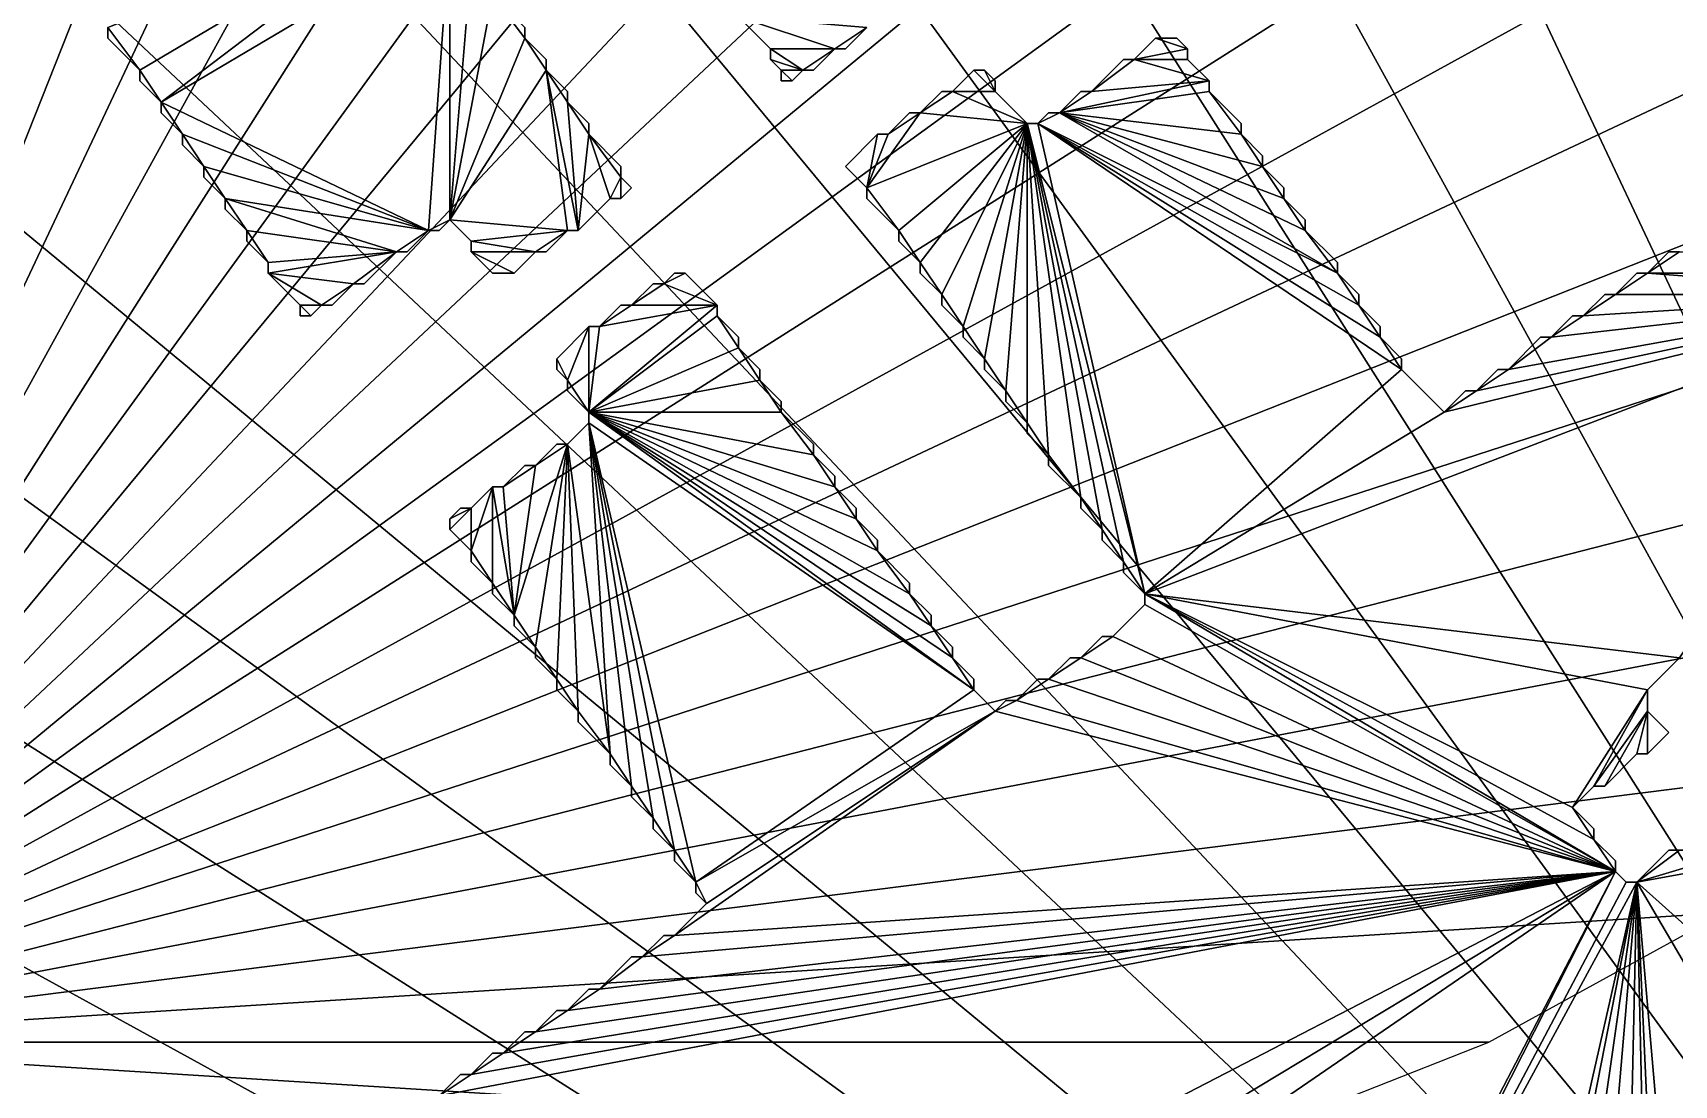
# Model space of a CAD drawing. Header units: metres. Extents: x 83 to 1014, y -33 to 839.
# Drawn here: x 232 to 385.5, y 371 to 469.5 of the extents above; entities that cross this region are included whole.
import ezdxf

# ---------------------------------------------------------------- set-up
doc = ezdxf.new("R2010")
doc.units = ezdxf.units.M

msp = doc.modelspace()

# ---------------------------------------------------------------- linework, layer by layer
for points in [[(245.52, 752.46, 250), (197.84, 375.03, 250), (270.44, 755.61, 250)], [(270.44, 755.61, 250), (197.84, 375.03, 250), (295.56, 755.61, 250)], [(295.56, 755.61, 250), (197.84, 375.03, 250), (320.48, 752.46, 250)], [(221.2, 746.21, 250), (197.84, 375.03, 250), (245.52, 752.46, 250)], [(320.48, 752.46, 250), (197.84, 375.03, 250), (344.8, 746.21, 250)], [(344.8, 746.21, 250), (197.84, 375.03, 250), (368.16, 736.97, 250)], [(368.16, 736.97, 250), (197.84, 375.03, 250), (390.17, 724.87, 250)], [(390.17, 724.87, 250), (197.84, 375.03, 250), (410.48, 710.1, 250)], [(410.48, 710.1, 250), (197.84, 375.03, 250), (428.79, 692.91, 250)], [(428.79, 692.91, 250), (197.84, 375.03, 250), (444.8, 673.56, 250)], [(444.8, 673.56, 250), (197.84, 375.03, 250), (458.26, 652.35, 250)], [(458.26, 652.35, 250), (197.84, 375.03, 250), (468.96, 629.62, 250)], [(468.96, 629.62, 250), (197.84, 375.03, 250), (476.72, 605.74, 250)], [(476.72, 605.74, 250), (197.84, 375.03, 250), (481.42, 581.07, 250)], [(481.42, 581.07, 250), (197.84, 375.03, 250), (483, 556, 250)], [(483, 556, 250), (197.84, 375.03, 250), (481.42, 530.93, 250)], [(291.44, 541.61, 250), (266.52, 538.46, 250), (479.26, 245.65, 250)], [(316.56, 541.61, 250), (291.44, 541.61, 250), (479.26, 245.65, 250)], [(341.48, 538.46, 250), (316.56, 541.61, 250), (479.26, 245.65, 250)], [(266.52, 538.46, 250), (242.2, 532.21, 250), (479.26, 245.65, 250)], [(365.8, 532.21, 250), (341.48, 538.46, 250), (479.26, 245.65, 250)], [(242.2, 532.21, 250), (218.84, 522.97, 250), (479.26, 245.65, 250)], [(389.16, 522.97, 250), (365.8, 532.21, 250), (479.26, 245.65, 250)], [(481.42, 530.93, 250), (197.84, 375.03, 250), (476.72, 506.26, 250)], [(218.84, 522.97, 250), (196.83, 510.87, 250), (479.26, 245.65, 250)], [(196.83, 510.87, 250), (176.52, 496.1, 250), (479.26, 245.65, 250)], [(258, 507), (187, 466), (233, 478)], [(258, 507), (212, 502), (187, 466)], [(233, 478, 200), (187, 466, 200), (258, 507, 200)], [(187, 466, 200), (212, 502, 200), (258, 507, 200)], [(476.72, 506.26, 250), (197.84, 375.03, 250), (468.96, 482.38, 250)], [(176.52, 496.1, 250), (158.21, 478.91, 250), (479.26, 245.65, 250)], [(468.96, 482.38, 250), (197.84, 375.03, 250), (458.26, 459.65, 250)], [(269, 482), (239, 470), (242, 466)], [(242, 466, 200), (239, 470, 200), (269, 482, 200)], [(269, 482), (242, 466), (244, 463)], [(244, 463, 200), (242, 466, 200), (269, 482, 200)], [(269, 482), (244, 463), (271, 479)], [(271, 479, 200), (244, 463, 200), (269, 482, 200)], [(271, 479), (244, 463), (269, 451)], [(269, 451, 200), (244, 463, 200), (271, 479, 200)], [(271, 479), (269, 451), (271, 452)], [(271, 452, 200), (269, 451, 200), (271, 479, 200)], [(271, 479), (271, 452), (273, 476)], [(273, 476, 200), (271, 452, 200), (271, 479, 200)], [(158.21, 478.91, 250), (142.2, 459.56, 250), (479.26, 245.65, 250)], [(233, 478), (187, 466), (230, 476)], [(230, 476, 200), (187, 466, 200), (233, 478, 200)], [(273, 476), (271, 452), (275, 473)], [(275, 473, 200), (271, 452, 200), (273, 476, 200)], [(275, 473), (271, 452), (278, 469)], [(278, 469, 200), (271, 452, 200), (275, 473, 200)], [(275, 473), (278, 469), (278, 470)], [(278, 470, 200), (278, 469, 200), (275, 473, 200)], [(239, 469), (239, 470), (239, 469, 200)], [(239, 470, 200), (239, 469, 200), (239, 470)], [(242, 466), (239, 470), (239, 469)], [(239, 469, 200), (239, 470, 200), (242, 466, 200)], [(278, 470), (278, 469), (278, 470, 200)], [(278, 469, 200), (278, 470, 200), (278, 469)], [(301, 468), (298, 471), (301, 468, 200)], [(298, 471), (298, 471, 200), (301, 468, 200)], [(307, 468), (298, 471), (301, 468)], [(310, 470), (298, 471), (307, 468)], [(301, 468, 200), (298, 471, 200), (307, 468, 200)], [(307, 468, 200), (298, 471, 200), (310, 470, 200)], [(310, 470), (307, 468), (308, 468)], [(308, 468, 200), (307, 468, 200), (310, 470, 200)], [(310, 470), (308, 468), (310, 470, 200)], [(308, 468, 200), (310, 470, 200), (308, 468)], [(242, 466), (239, 469), (242, 466, 200)], [(239, 469), (239, 469, 200), (242, 466, 200)], [(278, 469), (271, 452), (280, 466)], [(280, 466, 200), (271, 452, 200), (278, 469, 200)], [(278, 469), (280, 467), (278, 469, 200)], [(280, 467, 200), (278, 469, 200), (280, 467)], [(278, 469), (280, 466), (280, 467)], [(280, 467, 200), (280, 466, 200), (278, 469, 200)], [(335, 467), (337, 469), (335, 467, 200)], [(337, 469, 200), (335, 467, 200), (337, 469)], [(335, 467), (340, 468), (337, 469)], [(337, 469, 200), (340, 468, 200), (335, 467, 200)], [(337, 469), (339, 469), (337, 469, 200)], [(339, 469, 200), (337, 469, 200), (339, 469)], [(337, 469), (340, 468), (339, 469)], [(339, 469, 200), (340, 468, 200), (337, 469, 200)], [(339, 469), (340, 468), (339, 469, 200)], [(340, 468, 200), (339, 469, 200), (340, 468)], [(280, 467), (280, 466), (280, 467, 200)], [(280, 466, 200), (280, 467, 200), (280, 466)], [(301, 467), (301, 468), (301, 467, 200)], [(301, 468, 200), (301, 467, 200), (301, 468)], [(304, 466), (301, 468), (301, 467)], [(307, 468), (301, 468), (304, 466)], [(301, 467, 200), (301, 468, 200), (304, 466, 200)], [(304, 466, 200), (301, 468, 200), (307, 468, 200)], [(302, 466), (301, 467), (302, 466, 200)], [(301, 467, 200), (302, 466, 200), (301, 467)], [(304, 466), (301, 467), (302, 466)], [(302, 466, 200), (301, 467, 200), (304, 466, 200)], [(307, 468), (304, 466), (305, 466)], [(305, 466, 200), (304, 466, 200), (307, 468, 200)], [(307, 468), (305, 466), (307, 468, 200)], [(305, 466, 200), (307, 468, 200), (305, 466)], [(308, 468), (307, 468), (308, 468, 200)], [(307, 468, 200), (308, 468, 200), (307, 468)], [(331, 464), (334, 467), (331, 464, 200)], [(334, 467), (334, 467, 200), (331, 464, 200)], [(331, 464), (335, 467), (334, 467)], [(331, 464), (342, 465), (335, 467)], [(334, 467, 200), (335, 467, 200), (331, 464, 200)], [(335, 467, 200), (342, 465, 200), (331, 464, 200)], [(334, 467), (335, 467), (334, 467, 200)], [(335, 467, 200), (334, 467, 200), (335, 467)], [(335, 467), (340, 467), (340, 468)], [(340, 468, 200), (340, 467, 200), (335, 467, 200)], [(335, 467), (342, 465), (340, 467)], [(340, 467, 200), (342, 465, 200), (335, 467, 200)], [(340, 468), (340, 467), (340, 468, 200)], [(340, 467, 200), (340, 468, 200), (340, 467)], [(340, 467), (342, 465), (340, 467, 200)], [(342, 465, 200), (340, 467, 200), (342, 465)], [(242, 465), (242, 466), (242, 465, 200)], [(242, 466, 200), (242, 465, 200), (242, 466)], [(244, 463), (242, 466), (242, 465)], [(242, 465, 200), (242, 466, 200), (244, 463, 200)], [(280, 466), (271, 452), (282, 451)], [(282, 451, 200), (271, 452, 200), (280, 466, 200)], [(280, 466), (282, 464), (280, 466, 200)], [(282, 464, 200), (280, 466, 200), (282, 464)], [(280, 466), (282, 463), (282, 464)], [(280, 466), (283, 451), (282, 463)], [(280, 466), (282, 451), (283, 451)], [(282, 464, 200), (282, 463, 200), (280, 466, 200)], [(282, 463, 200), (283, 451, 200), (280, 466, 200)], [(283, 451, 200), (282, 451, 200), (280, 466, 200)], [(302, 465), (302, 466), (302, 465, 200)], [(302, 466, 200), (302, 465, 200), (302, 466)], [(303, 465), (302, 466), (302, 465)], [(304, 466), (302, 466), (303, 465)], [(302, 465, 200), (302, 466, 200), (303, 465, 200)], [(303, 465, 200), (302, 466, 200), (304, 466, 200)], [(304, 466), (303, 465), (304, 466, 200)], [(303, 465, 200), (304, 466, 200), (303, 465)], [(305, 466), (304, 466), (305, 466, 200)], [(304, 466, 200), (305, 466, 200), (304, 466)], [(318, 464), (320, 466), (318, 464, 200)], [(320, 466, 200), (318, 464, 200), (320, 466)], [(318, 464), (322, 464), (320, 466)], [(320, 466, 200), (322, 464, 200), (318, 464, 200)], [(320, 466), (321, 466), (320, 466, 200)], [(321, 466, 200), (320, 466, 200), (321, 466)], [(320, 466), (322, 464), (321, 466)], [(321, 466, 200), (322, 464, 200), (320, 466, 200)], [(321, 466), (322, 465), (321, 466, 200)], [(322, 465, 200), (321, 466, 200), (322, 465)], [(321, 466), (322, 464), (322, 465)], [(322, 465, 200), (322, 464, 200), (321, 466, 200)], [(244, 463), (242, 465), (244, 463, 200)], [(242, 465, 200), (244, 463, 200), (242, 465)], [(282, 464), (282, 463), (282, 464, 200)], [(282, 463, 200), (282, 464, 200), (282, 463)], [(303, 465), (302, 465), (303, 465, 200)], [(302, 465, 200), (303, 465, 200), (302, 465)], [(315, 462), (317, 464), (315, 462, 200)], [(317, 464, 200), (315, 462, 200), (317, 464)], [(315, 462), (318, 464), (317, 464)], [(315, 462), (325, 461), (318, 464)], [(317, 464, 200), (318, 464, 200), (315, 462, 200)], [(318, 464, 200), (325, 461, 200), (315, 462, 200)], [(317, 464), (318, 464), (317, 464, 200)], [(318, 464, 200), (317, 464, 200), (318, 464)], [(318, 464), (325, 461), (322, 464)], [(322, 464, 200), (325, 461, 200), (318, 464, 200)], [(322, 465), (322, 464), (322, 465, 200)], [(322, 464, 200), (322, 465, 200), (322, 464)], [(322, 464), (325, 461), (322, 464, 200)], [(325, 461), (325, 461, 200), (322, 464, 200)], [(328, 462), (342, 465), (331, 464)], [(328, 462), (342, 464), (342, 465)], [(331, 464, 200), (342, 465, 200), (328, 462, 200)], [(342, 465, 200), (342, 464, 200), (328, 462, 200)], [(328, 462), (330, 464), (328, 462, 200)], [(330, 464, 200), (328, 462, 200), (330, 464)], [(328, 462), (331, 464), (330, 464)], [(328, 462), (345, 460), (342, 464)], [(330, 464, 200), (331, 464, 200), (328, 462, 200)], [(342, 464, 200), (345, 460, 200), (328, 462, 200)], [(330, 464), (331, 464), (330, 464, 200)], [(331, 464, 200), (330, 464, 200), (331, 464)], [(342, 465), (342, 464), (342, 465, 200)], [(342, 464, 200), (342, 465, 200), (342, 464)], [(342, 464), (345, 461), (342, 464, 200)], [(345, 461), (345, 461, 200), (342, 464, 200)], [(342, 464), (345, 460), (345, 461)], [(345, 461, 200), (345, 460, 200), (342, 464, 200)], [(244, 462), (244, 463), (244, 462, 200)], [(244, 463, 200), (244, 462, 200), (244, 463)], [(246, 460), (244, 463), (244, 462)], [(269, 451), (244, 463), (246, 460)], [(244, 462, 200), (244, 463, 200), (246, 460, 200)], [(246, 460, 200), (244, 463, 200), (269, 451, 200)], [(282, 463), (284, 461), (282, 463, 200)], [(284, 461, 200), (282, 463, 200), (284, 461)], [(282, 463), (284, 460), (284, 461)], [(282, 463), (283, 451), (284, 460)], [(284, 461, 200), (284, 460, 200), (282, 463, 200)], [(284, 460, 200), (283, 451, 200), (282, 463, 200)], [(246, 460), (244, 462), (246, 460, 200)], [(244, 462, 200), (246, 460, 200), (244, 462)], [(284, 461), (284, 460), (284, 461, 200)], [(284, 460, 200), (284, 461, 200), (284, 460)], [(310, 455), (315, 462), (312, 460)], [(310, 455), (325, 461), (315, 462)], [(312, 460, 200), (315, 462, 200), (310, 455, 200)], [(315, 462, 200), (325, 461, 200), (310, 455, 200)], [(313, 451), (325, 461), (310, 455)], [(310, 455, 200), (325, 461, 200), (313, 451, 200)], [(312, 460), (314, 462), (312, 460, 200)], [(314, 462, 200), (312, 460, 200), (314, 462)], [(312, 460), (315, 462), (314, 462)], [(314, 462, 200), (315, 462, 200), (312, 460, 200)], [(315, 448), (325, 461), (313, 451)], [(313, 451, 200), (325, 461, 200), (315, 448, 200)], [(314, 462), (315, 462), (314, 462, 200)], [(315, 462, 200), (314, 462, 200), (315, 462)], [(317, 445), (325, 461), (315, 448)], [(315, 448, 200), (325, 461, 200), (317, 445, 200)], [(319, 442), (325, 461), (317, 445)], [(317, 445, 200), (325, 461, 200), (319, 442, 200)], [(321, 439), (325, 461), (319, 442)], [(319, 442, 200), (325, 461, 200), (321, 439, 200)], [(323, 436), (325, 461), (321, 439)], [(321, 439, 200), (325, 461, 200), (323, 436, 200)], [(325, 433), (325, 461), (323, 436)], [(323, 436, 200), (325, 461, 200), (325, 433, 200)], [(325, 461), (326, 461), (325, 461, 200)], [(326, 461, 200), (325, 461, 200), (326, 461)], [(327, 430), (325, 461), (325, 433)], [(330, 426), (325, 461), (327, 430)], [(332, 423), (325, 461), (330, 426)], [(334, 420), (325, 461), (332, 423)], [(336, 417), (325, 461), (334, 420)], [(336, 417), (326, 461), (325, 461)], [(325, 433, 200), (325, 461, 200), (327, 430, 200)], [(327, 430, 200), (325, 461, 200), (330, 426, 200)], [(330, 426, 200), (325, 461, 200), (332, 423, 200)], [(332, 423, 200), (325, 461, 200), (334, 420, 200)], [(334, 420, 200), (325, 461, 200), (336, 417, 200)], [(325, 461, 200), (326, 461, 200), (336, 417, 200)], [(326, 461), (327, 462), (326, 461, 200)], [(327, 462, 200), (326, 461, 200), (327, 462)], [(326, 461), (328, 462), (327, 462)], [(326, 461), (354, 447), (328, 462)], [(327, 462, 200), (328, 462, 200), (326, 461, 200)], [(328, 462, 200), (354, 447, 200), (326, 461, 200)], [(326, 461), (356, 444), (354, 447)], [(326, 461), (358, 441), (356, 444)], [(326, 461), (360, 438), (358, 441)], [(336, 417), (360, 438), (326, 461)], [(354, 447, 200), (356, 444, 200), (326, 461, 200)], [(356, 444, 200), (358, 441, 200), (326, 461, 200)], [(358, 441, 200), (360, 438, 200), (326, 461, 200)], [(326, 461, 200), (360, 438, 200), (336, 417, 200)], [(327, 462), (328, 462), (327, 462, 200)], [(328, 462, 200), (327, 462, 200), (328, 462)], [(328, 462), (347, 457), (345, 460)], [(328, 462), (349, 454), (347, 457)], [(328, 462), (351, 451), (349, 454)], [(328, 462), (354, 447), (351, 451)], [(345, 460, 200), (347, 457, 200), (328, 462, 200)], [(347, 457, 200), (349, 454, 200), (328, 462, 200)], [(349, 454, 200), (351, 451, 200), (328, 462, 200)], [(351, 451, 200), (354, 447, 200), (328, 462, 200)], [(345, 461), (345, 460), (345, 461, 200)], [(345, 460, 200), (345, 461, 200), (345, 460)], [(142.2, 459.56, 250), (128.74, 438.35, 250), (479.26, 245.65, 250)], [(458.26, 459.65, 250), (197.84, 375.03, 250), (444.8, 438.44, 250)], [(246, 459), (246, 460), (246, 459, 200)], [(246, 460, 200), (246, 459, 200), (246, 460)], [(248, 457), (246, 460), (246, 459)], [(269, 451), (246, 460), (248, 457)], [(246, 459, 200), (246, 460, 200), (248, 457, 200)], [(248, 457, 200), (246, 460, 200), (269, 451, 200)], [(248, 457), (246, 459), (248, 457, 200)], [(246, 459, 200), (248, 457, 200), (246, 459)], [(284, 460), (283, 451), (286, 454)], [(286, 454, 200), (283, 451, 200), (284, 460, 200)], [(284, 460), (287, 457), (284, 460, 200)], [(287, 457), (287, 457, 200), (284, 460, 200)], [(284, 460), (287, 456), (287, 457)], [(284, 460), (286, 454), (287, 456)], [(287, 457, 200), (287, 456, 200), (284, 460, 200)], [(287, 456, 200), (286, 454, 200), (284, 460, 200)], [(308, 457), (311, 460), (308, 457, 200)], [(311, 460), (311, 460, 200), (308, 457, 200)], [(310, 455), (311, 460), (308, 457)], [(308, 457, 200), (311, 460, 200), (310, 455, 200)], [(310, 455), (312, 460), (311, 460)], [(311, 460, 200), (312, 460, 200), (310, 455, 200)], [(311, 460), (312, 460), (311, 460, 200)], [(312, 460, 200), (311, 460, 200), (312, 460)], [(345, 460), (347, 458), (345, 460, 200)], [(347, 458, 200), (345, 460, 200), (347, 458)], [(345, 460), (347, 457), (347, 458)], [(347, 458, 200), (347, 457, 200), (345, 460, 200)], [(347, 458), (347, 457), (347, 458, 200)], [(347, 457, 200), (347, 458, 200), (347, 457)], [(248, 456), (248, 457), (248, 456, 200)], [(248, 457, 200), (248, 456, 200), (248, 457)], [(250, 454), (248, 457), (248, 456)], [(269, 451), (248, 457), (250, 454)], [(248, 456, 200), (248, 457, 200), (250, 454, 200)], [(250, 454, 200), (248, 457, 200), (269, 451, 200)], [(250, 454), (248, 456), (250, 454, 200)], [(248, 456, 200), (250, 454, 200), (248, 456)], [(287, 456), (286, 454), (287, 454)], [(287, 454, 200), (286, 454, 200), (287, 456, 200)], [(287, 457), (287, 456), (287, 457, 200)], [(287, 456, 200), (287, 457, 200), (287, 456)], [(287, 456), (288, 455), (287, 456, 200)], [(288, 455, 200), (287, 456, 200), (288, 455)], [(287, 456), (287, 454), (288, 455)], [(288, 455, 200), (287, 454, 200), (287, 456, 200)], [(310, 455), (308, 457), (310, 455, 200)], [(308, 457, 200), (310, 455, 200), (308, 457)], [(347, 457), (349, 455), (347, 457, 200)], [(349, 455, 200), (347, 457, 200), (349, 455)], [(347, 457), (349, 454), (349, 455)], [(349, 455, 200), (349, 454, 200), (347, 457, 200)], [(288, 455), (287, 454), (288, 455, 200)], [(287, 454, 200), (288, 455, 200), (287, 454)], [(310, 454), (310, 455), (310, 454, 200)], [(310, 455, 200), (310, 454, 200), (310, 455)], [(313, 451), (310, 455), (310, 454)], [(310, 454, 200), (310, 455, 200), (313, 451, 200)], [(349, 455), (349, 454), (349, 455, 200)], [(349, 454, 200), (349, 455, 200), (349, 454)], [(250, 453), (250, 454), (250, 453, 200)], [(250, 454, 200), (250, 453, 200), (250, 454)], [(252, 451), (250, 454), (250, 453)], [(266, 449), (250, 454), (252, 451)], [(269, 451), (250, 454), (266, 449)], [(250, 453, 200), (250, 454, 200), (252, 451, 200)], [(252, 451, 200), (250, 454, 200), (266, 449, 200)], [(266, 449, 200), (250, 454, 200), (269, 451, 200)], [(252, 451), (250, 453), (252, 451, 200)], [(250, 453, 200), (252, 451, 200), (250, 453)], [(286, 454), (283, 451), (286, 454, 200)], [(283, 451), (283, 451, 200), (286, 454, 200)], [(287, 454), (286, 454), (287, 454, 200)], [(286, 454, 200), (287, 454, 200), (286, 454)], [(313, 451), (310, 454), (313, 451, 200)], [(310, 454), (310, 454, 200), (313, 451, 200)], [(349, 454), (351, 452), (349, 454, 200)], [(351, 452, 200), (349, 454, 200), (351, 452)], [(349, 454), (351, 451), (351, 452)], [(351, 452, 200), (351, 451, 200), (349, 454, 200)], [(271, 452), (269, 451), (270, 451)], [(270, 451, 200), (269, 451, 200), (271, 452, 200)], [(271, 452), (270, 451), (271, 452, 200)], [(270, 451, 200), (271, 452, 200), (270, 451)], [(273, 450), (271, 452), (273, 450, 200)], [(271, 452, 200), (273, 450, 200), (271, 452)], [(282, 451), (271, 452), (273, 450)], [(273, 450, 200), (271, 452, 200), (282, 451, 200)], [(351, 452), (351, 451), (351, 452, 200)], [(351, 451, 200), (351, 452, 200), (351, 451)], [(252, 450), (252, 451), (252, 450, 200)], [(252, 451, 200), (252, 450, 200), (252, 451)], [(254, 448), (252, 451), (252, 450)], [(266, 449), (252, 451), (254, 448)], [(252, 450, 200), (252, 451, 200), (254, 448, 200)], [(254, 448, 200), (252, 451, 200), (266, 449, 200)], [(254, 448), (252, 450), (254, 448, 200)], [(252, 450, 200), (254, 448, 200), (252, 450)], [(269, 451), (266, 449), (267, 449)], [(267, 449, 200), (266, 449, 200), (269, 451, 200)], [(269, 451), (267, 449), (269, 451, 200)], [(267, 449, 200), (269, 451, 200), (267, 449)], [(270, 451), (269, 451), (270, 451, 200)], [(269, 451, 200), (270, 451, 200), (269, 451)], [(282, 451), (273, 450), (279, 449)], [(279, 449, 200), (273, 450, 200), (282, 451, 200)], [(273, 449), (273, 450), (273, 449, 200)], [(273, 450, 200), (273, 449, 200), (273, 450)], [(279, 449), (273, 450), (273, 449)], [(273, 449, 200), (273, 450, 200), (279, 449, 200)], [(282, 451), (279, 449), (280, 449)], [(280, 449, 200), (279, 449, 200), (282, 451, 200)], [(282, 451), (280, 449), (282, 451, 200)], [(280, 449, 200), (282, 451, 200), (280, 449)], [(283, 451), (282, 451), (283, 451, 200)], [(282, 451, 200), (283, 451, 200), (282, 451)], [(313, 450), (313, 451), (313, 450, 200)], [(313, 451, 200), (313, 450, 200), (313, 451)], [(315, 448), (313, 451), (313, 450)], [(313, 450, 200), (313, 451, 200), (315, 448, 200)], [(315, 448), (313, 450), (315, 448, 200)], [(313, 450, 200), (315, 448, 200), (313, 450)], [(351, 451), (354, 448), (351, 451, 200)], [(354, 448), (354, 448, 200), (351, 451, 200)], [(351, 451), (354, 447), (354, 448)], [(354, 448, 200), (354, 447, 200), (351, 451, 200)], [(266, 449), (254, 447), (262, 446)], [(266, 449), (254, 448), (254, 447)], [(262, 446, 200), (254, 447, 200), (266, 449, 200)], [(254, 447, 200), (254, 448, 200), (266, 449, 200)], [(266, 449), (262, 446), (263, 446)], [(263, 446, 200), (262, 446, 200), (266, 449, 200)], [(266, 449), (263, 446), (266, 449, 200)], [(263, 446), (263, 446, 200), (266, 449, 200)], [(267, 449), (266, 449), (267, 449, 200)], [(266, 449, 200), (267, 449, 200), (266, 449)], [(275, 447), (273, 449), (275, 447, 200)], [(273, 449, 200), (275, 447, 200), (273, 449)], [(277, 447), (273, 449), (275, 447)], [(279, 449), (273, 449), (277, 447)], [(275, 447, 200), (273, 449, 200), (277, 447, 200)], [(277, 447, 200), (273, 449, 200), (279, 449, 200)], [(279, 449), (277, 447), (279, 449, 200)], [(277, 447, 200), (279, 449, 200), (277, 447)], [(280, 449), (279, 449), (280, 449, 200)], [(279, 449, 200), (280, 449, 200), (279, 449)], [(383, 447), (385, 449), (383, 447, 200)], [(385, 449, 200), (383, 447, 200), (385, 449)], [(383, 447), (386, 449), (385, 449)], [(383, 447), (407, 447), (386, 449)], [(385, 449, 200), (386, 449, 200), (383, 447, 200)], [(386, 449, 200), (407, 447, 200), (383, 447, 200)], [(385, 449), (386, 449), (385, 449, 200)], [(386, 449, 200), (385, 449, 200), (386, 449)], [(254, 447), (254, 448), (254, 447, 200)], [(254, 448, 200), (254, 447, 200), (254, 448)], [(257, 444), (254, 447), (257, 444, 200)], [(254, 447), (254, 447, 200), (257, 444, 200)], [(259, 444), (254, 447), (257, 444)], [(262, 446), (254, 447), (259, 444)], [(257, 444, 200), (254, 447, 200), (259, 444, 200)], [(259, 444, 200), (254, 447, 200), (262, 446, 200)], [(277, 447), (275, 447), (277, 447, 200)], [(275, 447, 200), (277, 447, 200), (275, 447)], [(291, 446), (292, 447), (291, 446, 200)], [(292, 447, 200), (291, 446, 200), (292, 447)], [(291, 446), (293, 447), (292, 447)], [(291, 446), (296, 444), (293, 447)], [(292, 447, 200), (293, 447, 200), (291, 446, 200)], [(293, 447, 200), (296, 444, 200), (291, 446, 200)], [(292, 447), (293, 447), (292, 447, 200)], [(293, 447, 200), (292, 447, 200), (293, 447)], [(293, 447), (296, 444), (293, 447, 200)], [(296, 444), (296, 444, 200), (293, 447, 200)], [(315, 447), (315, 448), (315, 447, 200)], [(315, 448, 200), (315, 447, 200), (315, 448)], [(317, 445), (315, 448), (315, 447)], [(315, 447, 200), (315, 448, 200), (317, 445, 200)], [(317, 445), (315, 447), (317, 445, 200)], [(315, 447, 200), (317, 445, 200), (315, 447)], [(354, 448), (354, 447), (354, 448, 200)], [(354, 447, 200), (354, 448, 200), (354, 447)], [(354, 447), (356, 445), (354, 447, 200)], [(356, 445, 200), (354, 447, 200), (356, 445)], [(354, 447), (356, 444), (356, 445)], [(356, 445, 200), (356, 444, 200), (354, 447, 200)], [(380, 445), (382, 447), (380, 445, 200)], [(382, 447, 200), (380, 445, 200), (382, 447)], [(380, 445), (383, 447), (382, 447)], [(380, 445), (409, 445), (383, 447)], [(382, 447, 200), (383, 447, 200), (380, 445, 200)], [(383, 447, 200), (409, 445, 200), (380, 445, 200)], [(382, 447), (383, 447), (382, 447, 200)], [(383, 447, 200), (382, 447, 200), (383, 447)], [(383, 447), (409, 445), (407, 447)], [(407, 447, 200), (409, 445, 200), (383, 447, 200)], [(262, 446), (259, 444), (260, 444)], [(260, 444, 200), (259, 444, 200), (262, 446, 200)], [(262, 446), (260, 444), (262, 446, 200)], [(260, 444, 200), (262, 446, 200), (260, 444)], [(263, 446), (262, 446), (263, 446, 200)], [(262, 446, 200), (263, 446, 200), (262, 446)], [(288, 444), (290, 446), (288, 444, 200)], [(290, 446, 200), (288, 444, 200), (290, 446)], [(288, 444), (291, 446), (290, 446)], [(288, 444), (296, 444), (291, 446)], [(290, 446, 200), (291, 446, 200), (288, 444, 200)], [(291, 446, 200), (296, 444, 200), (288, 444, 200)], [(290, 446), (291, 446), (290, 446, 200)], [(291, 446, 200), (290, 446, 200), (291, 446)], [(257, 443), (257, 444), (257, 443, 200)], [(257, 444, 200), (257, 443, 200), (257, 444)], [(258, 443), (257, 444), (257, 443)], [(259, 444), (257, 444), (258, 443)], [(257, 443, 200), (257, 444, 200), (258, 443, 200)], [(258, 443, 200), (257, 444, 200), (259, 444, 200)], [(259, 444), (258, 443), (259, 444, 200)], [(258, 443, 200), (259, 444, 200), (258, 443)], [(260, 444), (259, 444), (260, 444, 200)], [(259, 444, 200), (260, 444, 200), (259, 444)], [(284, 434), (296, 444), (285, 442)], [(284, 434), (296, 443), (296, 444)], [(285, 442, 200), (296, 444, 200), (284, 434, 200)], [(296, 444, 200), (296, 443, 200), (284, 434, 200)], [(285, 442), (287, 444), (285, 442, 200)], [(287, 444, 200), (285, 442, 200), (287, 444)], [(285, 442), (288, 444), (287, 444)], [(285, 442), (296, 444), (288, 444)], [(287, 444, 200), (288, 444, 200), (285, 442, 200)], [(288, 444, 200), (296, 444, 200), (285, 442, 200)], [(287, 444), (288, 444), (287, 444, 200)], [(288, 444, 200), (287, 444, 200), (288, 444)], [(296, 444), (296, 443), (296, 444, 200)], [(296, 443, 200), (296, 444, 200), (296, 443)], [(317, 444), (317, 445), (317, 444, 200)], [(317, 445, 200), (317, 444, 200), (317, 445)], [(319, 442), (317, 445), (317, 444)], [(317, 444, 200), (317, 445, 200), (319, 442, 200)], [(319, 442), (317, 444), (319, 442, 200)], [(317, 444, 200), (319, 442, 200), (317, 444)], [(336, 417), (409, 445), (364, 434)], [(336, 417), (386, 411), (409, 445)], [(364, 434, 200), (409, 445, 200), (336, 417, 200)], [(409, 445, 200), (386, 411, 200), (336, 417, 200)], [(356, 445), (356, 444), (356, 445, 200)], [(356, 444, 200), (356, 445, 200), (356, 444)], [(356, 444), (358, 442), (356, 444, 200)], [(358, 442, 200), (356, 444, 200), (358, 442)], [(356, 444), (358, 441), (358, 442)], [(358, 442, 200), (358, 441, 200), (356, 444, 200)], [(364, 434), (409, 445), (367, 436)], [(367, 436, 200), (409, 445, 200), (364, 434, 200)], [(367, 436), (409, 445), (370, 438)], [(370, 438, 200), (409, 445, 200), (367, 436, 200)], [(370, 438), (409, 445), (374, 441)], [(374, 441, 200), (409, 445, 200), (370, 438, 200)], [(374, 441), (409, 445), (377, 443)], [(377, 443, 200), (409, 445, 200), (374, 441, 200)], [(377, 443), (379, 445), (377, 443, 200)], [(379, 445, 200), (377, 443, 200), (379, 445)], [(377, 443), (380, 445), (379, 445)], [(377, 443), (409, 445), (380, 445)], [(379, 445, 200), (380, 445, 200), (377, 443, 200)], [(380, 445, 200), (409, 445, 200), (377, 443, 200)], [(379, 445), (380, 445), (379, 445, 200)], [(380, 445, 200), (379, 445, 200), (380, 445)], [(258, 443), (257, 443), (258, 443, 200)], [(257, 443, 200), (258, 443, 200), (257, 443)], [(284, 434), (298, 440), (296, 443)], [(296, 443, 200), (298, 440, 200), (284, 434, 200)], [(296, 443), (298, 441), (296, 443, 200)], [(298, 441, 200), (296, 443, 200), (298, 441)], [(296, 443), (298, 440), (298, 441)], [(298, 441, 200), (298, 440, 200), (296, 443, 200)], [(374, 441), (376, 443), (374, 441, 200)], [(376, 443, 200), (374, 441, 200), (376, 443)], [(374, 441), (377, 443), (376, 443)], [(376, 443, 200), (377, 443, 200), (374, 441, 200)], [(376, 443), (377, 443), (376, 443, 200)], [(377, 443, 200), (376, 443, 200), (377, 443)], [(281, 439), (284, 442), (281, 439, 200)], [(284, 442), (284, 442, 200), (281, 439, 200)], [(282, 437), (284, 442), (281, 439)], [(281, 439, 200), (284, 442, 200), (282, 437, 200)], [(284, 434), (284, 442), (282, 437)], [(282, 437, 200), (284, 442, 200), (284, 434, 200)], [(284, 442), (285, 442), (284, 442, 200)], [(285, 442, 200), (284, 442, 200), (285, 442)], [(284, 434), (285, 442), (284, 442)], [(284, 442, 200), (285, 442, 200), (284, 434, 200)], [(298, 441), (298, 440), (298, 441, 200)], [(298, 440, 200), (298, 441, 200), (298, 440)], [(319, 441), (319, 442), (319, 441, 200)], [(319, 442, 200), (319, 441, 200), (319, 442)], [(321, 439), (319, 442), (319, 441)], [(319, 441, 200), (319, 442, 200), (321, 439, 200)], [(321, 439), (319, 441), (321, 439, 200)], [(319, 441, 200), (321, 439, 200), (319, 441)], [(358, 442), (358, 441), (358, 442, 200)], [(358, 441, 200), (358, 442, 200), (358, 441)], [(358, 441), (360, 439), (358, 441, 200)], [(360, 439, 200), (358, 441, 200), (360, 439)], [(358, 441), (360, 438), (360, 439)], [(360, 439, 200), (360, 438, 200), (358, 441, 200)], [(370, 438), (373, 441), (370, 438, 200)], [(373, 441), (373, 441, 200), (370, 438, 200)], [(370, 438), (374, 441), (373, 441)], [(373, 441, 200), (374, 441, 200), (370, 438, 200)], [(373, 441), (374, 441), (373, 441, 200)], [(374, 441, 200), (373, 441, 200), (374, 441)], [(284, 434), (300, 437), (298, 440)], [(298, 440, 200), (300, 437, 200), (284, 434, 200)], [(298, 440), (300, 438), (298, 440, 200)], [(300, 438, 200), (298, 440, 200), (300, 438)], [(298, 440), (300, 437), (300, 438)], [(300, 438, 200), (300, 437, 200), (298, 440, 200)], [(128.74, 438.35, 250), (118.04, 415.62, 250), (479.26, 245.65, 250)], [(444.8, 438.44, 250), (197.84, 375.03, 250), (428.79, 419.09, 250)], [(281, 438), (281, 439), (281, 438, 200)], [(281, 439, 200), (281, 438, 200), (281, 439)], [(282, 437), (281, 439), (281, 438)], [(281, 438, 200), (281, 439, 200), (282, 437, 200)], [(282, 437), (281, 438), (282, 437, 200)], [(281, 438, 200), (282, 437, 200), (281, 438)], [(300, 438), (300, 437), (300, 438, 200)], [(300, 437, 200), (300, 438, 200), (300, 437)], [(321, 438), (321, 439), (321, 438, 200)], [(321, 439, 200), (321, 438, 200), (321, 439)], [(323, 436), (321, 439), (321, 438)], [(321, 438, 200), (321, 439, 200), (323, 436, 200)], [(323, 436), (321, 438), (323, 436, 200)], [(321, 438, 200), (323, 436, 200), (321, 438)], [(336, 417), (364, 434), (360, 438)], [(360, 438, 200), (364, 434, 200), (336, 417, 200)], [(360, 439), (360, 438), (360, 439, 200)], [(360, 438, 200), (360, 439, 200), (360, 438)], [(360, 438), (364, 434), (360, 438, 200)], [(364, 434), (364, 434, 200), (360, 438, 200)], [(367, 436), (369, 438), (367, 436, 200)], [(369, 438, 200), (367, 436, 200), (369, 438)], [(367, 436), (370, 438), (369, 438)], [(369, 438, 200), (370, 438, 200), (367, 436, 200)], [(369, 438), (370, 438), (369, 438, 200)], [(370, 438, 200), (369, 438, 200), (370, 438)], [(282, 436), (282, 437), (282, 436, 200)], [(282, 437, 200), (282, 436, 200), (282, 437)], [(284, 434), (282, 437), (282, 436)], [(282, 436, 200), (282, 437, 200), (284, 434, 200)], [(284, 434), (282, 436), (284, 434, 200)], [(282, 436, 200), (284, 434, 200), (282, 436)], [(284, 434), (302, 434), (300, 437)], [(300, 437, 200), (302, 434, 200), (284, 434, 200)], [(300, 437), (302, 435), (300, 437, 200)], [(302, 435, 200), (300, 437, 200), (302, 435)], [(300, 437), (302, 434), (302, 435)], [(302, 435, 200), (302, 434, 200), (300, 437, 200)], [(323, 435), (323, 436), (323, 435, 200)], [(323, 436, 200), (323, 435, 200), (323, 436)], [(325, 433), (323, 436), (323, 435)], [(323, 435, 200), (323, 436, 200), (325, 433, 200)], [(364, 434), (366, 436), (364, 434, 200)], [(366, 436, 200), (364, 434, 200), (366, 436)], [(364, 434), (367, 436), (366, 436)], [(366, 436, 200), (367, 436, 200), (364, 434, 200)], [(366, 436), (367, 436), (366, 436, 200)], [(367, 436, 200), (366, 436, 200), (367, 436)], [(302, 435), (302, 434), (302, 435, 200)], [(302, 434, 200), (302, 435, 200), (302, 434)], [(325, 433), (323, 435), (325, 433, 200)], [(323, 435, 200), (325, 433, 200), (323, 435)], [(282, 431), (284, 433), (282, 431, 200)], [(284, 433, 200), (282, 431, 200), (284, 433)], [(286, 402), (284, 433), (282, 431)], [(282, 431, 200), (284, 433, 200), (286, 402, 200)], [(284, 433), (284, 434), (284, 433, 200)], [(284, 434, 200), (284, 433, 200), (284, 434)], [(284, 434), (305, 430), (302, 434)], [(284, 434), (307, 427), (305, 430)], [(284, 434), (309, 424), (307, 427)], [(284, 434), (311, 421), (309, 424)], [(284, 434), (314, 417), (311, 421)], [(284, 434), (316, 414), (314, 417)], [(284, 434), (318, 411), (316, 414)], [(284, 434), (320, 408), (318, 411)], [(284, 433), (320, 408), (284, 434)], [(302, 434, 200), (305, 430, 200), (284, 434, 200)], [(305, 430, 200), (307, 427, 200), (284, 434, 200)], [(307, 427, 200), (309, 424, 200), (284, 434, 200)], [(309, 424, 200), (311, 421, 200), (284, 434, 200)], [(311, 421, 200), (314, 417, 200), (284, 434, 200)], [(314, 417, 200), (316, 414, 200), (284, 434, 200)], [(316, 414, 200), (318, 411, 200), (284, 434, 200)], [(318, 411, 200), (320, 408, 200), (284, 434, 200)], [(284, 434, 200), (320, 408, 200), (284, 433, 200)], [(288, 399), (284, 433), (286, 402)], [(290, 396), (284, 433), (288, 399)], [(292, 393), (284, 433), (290, 396)], [(294, 390), (284, 433), (292, 393)], [(294, 390), (320, 408), (284, 433)], [(286, 402, 200), (284, 433, 200), (288, 399, 200)], [(288, 399, 200), (284, 433, 200), (290, 396, 200)], [(290, 396, 200), (284, 433, 200), (292, 393, 200)], [(292, 393, 200), (284, 433, 200), (294, 390, 200)], [(284, 433, 200), (320, 408, 200), (294, 390, 200)], [(302, 434), (305, 431), (302, 434, 200)], [(305, 431), (305, 431, 200), (302, 434, 200)], [(302, 434), (305, 430), (305, 431)], [(305, 431, 200), (305, 430, 200), (302, 434, 200)], [(325, 432), (325, 433), (325, 432, 200)], [(325, 433, 200), (325, 432, 200), (325, 433)], [(327, 430), (325, 433), (325, 432)], [(325, 432, 200), (325, 433, 200), (327, 430, 200)], [(327, 430), (325, 432), (327, 430, 200)], [(325, 432, 200), (327, 430, 200), (325, 432)], [(277, 415), (282, 431), (279, 429)], [(279, 412), (282, 431), (277, 415)], [(279, 429, 200), (282, 431, 200), (277, 415, 200)], [(277, 415, 200), (282, 431, 200), (279, 412, 200)], [(279, 429), (281, 431), (279, 429, 200)], [(281, 431, 200), (279, 429, 200), (281, 431)], [(279, 429), (282, 431), (281, 431)], [(281, 409), (282, 431), (279, 412)], [(281, 431, 200), (282, 431, 200), (279, 429, 200)], [(279, 412, 200), (282, 431, 200), (281, 409, 200)], [(281, 431), (282, 431), (281, 431, 200)], [(282, 431, 200), (281, 431, 200), (282, 431)], [(283, 406), (282, 431), (281, 409)], [(281, 409, 200), (282, 431, 200), (283, 406, 200)], [(286, 402), (282, 431), (283, 406)], [(283, 406, 200), (282, 431, 200), (286, 402, 200)], [(305, 431), (305, 430), (305, 431, 200)], [(305, 430, 200), (305, 431, 200), (305, 430)], [(305, 430), (307, 428), (305, 430, 200)], [(307, 428, 200), (305, 430, 200), (307, 428)], [(305, 430), (307, 427), (307, 428)], [(307, 428, 200), (307, 427, 200), (305, 430, 200)], [(327, 429), (327, 430), (327, 429, 200)], [(327, 430, 200), (327, 429, 200), (327, 430)], [(330, 426), (327, 430), (327, 429)], [(327, 429, 200), (327, 430, 200), (330, 426, 200)], [(276, 427), (278, 429), (276, 427, 200)], [(278, 429, 200), (276, 427, 200), (278, 429)], [(276, 427), (279, 429), (278, 429)], [(277, 415), (279, 429), (276, 427)], [(278, 429, 200), (279, 429, 200), (276, 427, 200)], [(276, 427, 200), (279, 429, 200), (277, 415, 200)], [(278, 429), (279, 429), (278, 429, 200)], [(279, 429, 200), (278, 429, 200), (279, 429)], [(330, 426), (327, 429), (330, 426, 200)], [(327, 429), (327, 429, 200), (330, 426, 200)], [(273, 425), (275, 427), (273, 425, 200)], [(275, 427, 200), (273, 425, 200), (275, 427)], [(273, 421), (275, 427), (273, 425)], [(275, 418), (275, 427), (273, 421)], [(273, 425, 200), (275, 427, 200), (273, 421, 200)], [(273, 421, 200), (275, 427, 200), (275, 418, 200)], [(275, 427), (276, 427), (275, 427, 200)], [(276, 427, 200), (275, 427, 200), (276, 427)], [(277, 415), (275, 427), (275, 418)], [(277, 415), (276, 427), (275, 427)], [(275, 418, 200), (275, 427, 200), (277, 415, 200)], [(275, 427, 200), (276, 427, 200), (277, 415, 200)], [(307, 428), (307, 427), (307, 428, 200)], [(307, 427, 200), (307, 428, 200), (307, 427)], [(307, 427), (309, 425), (307, 427, 200)], [(309, 425, 200), (307, 427, 200), (309, 425)], [(307, 427), (309, 424), (309, 425)], [(309, 425, 200), (309, 424, 200), (307, 427, 200)], [(330, 425), (330, 426), (330, 425, 200)], [(330, 426, 200), (330, 425, 200), (330, 426)], [(332, 423), (330, 426), (330, 425)], [(330, 425, 200), (330, 426, 200), (332, 423, 200)], [(271, 424), (272, 425), (271, 424, 200)], [(272, 425, 200), (271, 424, 200), (272, 425)], [(271, 424), (273, 425), (272, 425)], [(271, 423), (273, 425), (271, 424)], [(273, 421), (273, 425), (271, 423)], [(272, 425, 200), (273, 425, 200), (271, 424, 200)], [(271, 424, 200), (273, 425, 200), (271, 423, 200)], [(271, 423, 200), (273, 425, 200), (273, 421, 200)], [(271, 423), (271, 424), (271, 423, 200)], [(271, 424, 200), (271, 423, 200), (271, 424)], [(272, 425), (273, 425), (272, 425, 200)], [(273, 425, 200), (272, 425, 200), (273, 425)], [(309, 425), (309, 424), (309, 425, 200)], [(309, 424, 200), (309, 425, 200), (309, 424)], [(309, 424), (311, 422), (309, 424, 200)], [(311, 422, 200), (309, 424, 200), (311, 422)], [(309, 424), (311, 421), (311, 422)], [(311, 422, 200), (311, 421, 200), (309, 424, 200)], [(332, 423), (330, 425), (332, 423, 200)], [(330, 425, 200), (332, 423, 200), (330, 425)], [(273, 421), (271, 423), (273, 421, 200)], [(271, 423, 200), (273, 421, 200), (271, 423)], [(332, 422), (332, 423), (332, 422, 200)], [(332, 423, 200), (332, 422, 200), (332, 423)], [(334, 420), (332, 423), (332, 422)], [(332, 422, 200), (332, 423, 200), (334, 420, 200)], [(273, 420), (273, 421), (273, 420, 200)], [(273, 421, 200), (273, 420, 200), (273, 421)], [(275, 418), (273, 421), (273, 420)], [(273, 420, 200), (273, 421, 200), (275, 418, 200)], [(311, 422), (311, 421), (311, 422, 200)], [(311, 421, 200), (311, 422, 200), (311, 421)], [(311, 421), (314, 418), (311, 421, 200)], [(314, 418), (314, 418, 200), (311, 421, 200)], [(311, 421), (314, 417), (314, 418)], [(314, 418, 200), (314, 417, 200), (311, 421, 200)], [(334, 420), (332, 422), (334, 420, 200)], [(332, 422, 200), (334, 420, 200), (332, 422)], [(428.79, 419.09, 250), (197.84, 375.03, 250), (410.48, 401.9, 250)], [(275, 418), (273, 420), (275, 418, 200)], [(273, 420, 200), (275, 418, 200), (273, 420)], [(334, 419), (334, 420), (334, 419, 200)], [(334, 420, 200), (334, 419, 200), (334, 420)], [(336, 417), (334, 420), (334, 419)], [(334, 419, 200), (334, 420, 200), (336, 417, 200)], [(275, 417), (275, 418), (275, 417, 200)], [(275, 418, 200), (275, 417, 200), (275, 418)], [(277, 415), (275, 418), (275, 417)], [(275, 417, 200), (275, 418, 200), (277, 415, 200)], [(314, 418), (314, 417), (314, 418, 200)], [(314, 417, 200), (314, 418, 200), (314, 417)], [(336, 417), (334, 419), (336, 417, 200)], [(334, 419, 200), (336, 417, 200), (334, 419)], [(277, 415), (275, 417), (277, 415, 200)], [(275, 417, 200), (277, 415, 200), (275, 417)], [(314, 417), (316, 415), (314, 417, 200)], [(316, 415, 200), (314, 417, 200), (316, 415)], [(314, 417), (316, 414), (316, 415)], [(316, 415, 200), (316, 414, 200), (314, 417, 200)], [(333, 413), (336, 416), (333, 413, 200)], [(336, 416), (336, 416, 200), (333, 413, 200)], [(333, 413), (380, 391), (336, 416)], [(336, 416, 200), (380, 391, 200), (333, 413, 200)], [(336, 416), (336, 417), (336, 416, 200)], [(336, 417, 200), (336, 416, 200), (336, 417)], [(336, 417), (383, 408), (386, 411)], [(336, 417), (376, 397), (383, 408)], [(336, 417), (378, 394), (376, 397)], [(336, 417), (380, 391), (378, 394)], [(336, 416), (380, 391), (336, 417)], [(386, 411, 200), (383, 408, 200), (336, 417, 200)], [(383, 408, 200), (376, 397, 200), (336, 417, 200)], [(376, 397, 200), (378, 394, 200), (336, 417, 200)], [(378, 394, 200), (380, 391, 200), (336, 417, 200)], [(336, 417, 200), (380, 391, 200), (336, 416, 200)], [(118.04, 415.62, 250), (110.28, 391.74, 250), (479.26, 245.65, 250)], [(277, 414), (277, 415), (277, 414, 200)], [(277, 415, 200), (277, 414, 200), (277, 415)], [(279, 412), (277, 415), (277, 414)], [(277, 414, 200), (277, 415, 200), (279, 412, 200)], [(316, 415), (316, 414), (316, 415, 200)], [(316, 414, 200), (316, 415, 200), (316, 414)], [(279, 412), (277, 414), (279, 412, 200)], [(277, 414, 200), (279, 412, 200), (277, 414)], [(316, 414), (318, 412), (316, 414, 200)], [(318, 412, 200), (316, 414, 200), (318, 412)], [(316, 414), (318, 411), (318, 412)], [(318, 412, 200), (318, 411, 200), (316, 414, 200)], [(330, 411), (332, 413), (330, 411, 200)], [(332, 413, 200), (330, 411, 200), (332, 413)], [(330, 411), (333, 413), (332, 413)], [(330, 411), (380, 391), (333, 413)], [(332, 413, 200), (333, 413, 200), (330, 411, 200)], [(333, 413, 200), (380, 391, 200), (330, 411, 200)], [(332, 413), (333, 413), (332, 413, 200)], [(333, 413, 200), (332, 413, 200), (333, 413)], [(279, 411), (279, 412), (279, 411, 200)], [(279, 412, 200), (279, 411, 200), (279, 412)], [(281, 409), (279, 412), (279, 411)], [(279, 411, 200), (279, 412, 200), (281, 409, 200)], [(318, 412), (318, 411), (318, 412, 200)], [(318, 411, 200), (318, 412, 200), (318, 411)], [(281, 409), (279, 411), (281, 409, 200)], [(279, 411, 200), (281, 409, 200), (279, 411)], [(318, 411), (320, 409), (318, 411, 200)], [(320, 409, 200), (318, 411, 200), (320, 409)], [(318, 411), (320, 408), (320, 409)], [(320, 409, 200), (320, 408, 200), (318, 411, 200)], [(327, 409), (329, 411), (327, 409, 200)], [(329, 411, 200), (327, 409, 200), (329, 411)], [(327, 409), (330, 411), (329, 411)], [(327, 409), (380, 391), (330, 411)], [(329, 411, 200), (330, 411, 200), (327, 409, 200)], [(330, 411, 200), (380, 391, 200), (327, 409, 200)], [(329, 411), (330, 411), (329, 411, 200)], [(330, 411, 200), (329, 411, 200), (330, 411)], [(386, 411), (383, 408), (386, 411, 200)], [(383, 408), (383, 408, 200), (386, 411, 200)], [(281, 408), (281, 409), (281, 408, 200)], [(281, 409, 200), (281, 408, 200), (281, 409)], [(283, 406), (281, 409), (281, 408)], [(281, 408, 200), (281, 409, 200), (283, 406, 200)], [(320, 409), (320, 408), (320, 409, 200)], [(320, 408, 200), (320, 409, 200), (320, 408)], [(324, 407), (326, 409), (324, 407, 200)], [(326, 409, 200), (324, 407, 200), (326, 409)], [(324, 407), (327, 409), (326, 409)], [(324, 407), (380, 391), (327, 409)], [(326, 409, 200), (327, 409, 200), (324, 407, 200)], [(327, 409, 200), (380, 391, 200), (324, 407, 200)], [(326, 409), (327, 409), (326, 409, 200)], [(327, 409, 200), (326, 409, 200), (327, 409)], [(283, 406), (281, 408), (283, 406, 200)], [(281, 408, 200), (283, 406, 200), (281, 408)], [(294, 390), (322, 406), (320, 408)], [(320, 408, 200), (322, 406, 200), (294, 390, 200)], [(320, 408), (322, 406), (320, 408, 200)], [(322, 406, 200), (320, 408, 200), (322, 406)], [(322, 406), (323, 407), (322, 406, 200)], [(323, 407, 200), (322, 406, 200), (323, 407)], [(322, 406), (324, 407), (323, 407)], [(322, 406), (380, 391), (324, 407)], [(323, 407, 200), (324, 407, 200), (322, 406, 200)], [(324, 407, 200), (380, 391, 200), (322, 406, 200)], [(323, 407), (324, 407), (323, 407, 200)], [(324, 407, 200), (323, 407, 200), (324, 407)], [(383, 408), (376, 397), (378, 399)], [(378, 399, 200), (376, 397, 200), (383, 408, 200)], [(383, 408), (378, 399), (383, 406)], [(383, 406, 200), (378, 399, 200), (383, 408, 200)], [(383, 408), (383, 406), (383, 408, 200)], [(383, 406, 200), (383, 408, 200), (383, 406)], [(283, 405), (283, 406), (283, 405, 200)], [(283, 406, 200), (283, 405, 200), (283, 406)], [(286, 402), (283, 406), (283, 405)], [(283, 405, 200), (283, 406, 200), (286, 402, 200)], [(292, 385), (322, 406), (295, 388)], [(292, 385), (380, 391), (322, 406)], [(295, 388, 200), (322, 406, 200), (292, 385, 200)], [(322, 406, 200), (380, 391, 200), (292, 385, 200)], [(295, 388), (322, 406), (294, 390)], [(294, 390, 200), (322, 406, 200), (295, 388, 200)], [(383, 406), (378, 399), (379, 399)], [(379, 399, 200), (378, 399, 200), (383, 406, 200)], [(383, 406), (379, 399), (382, 402)], [(382, 402, 200), (379, 399, 200), (383, 406, 200)], [(383, 406), (382, 402), (383, 402)], [(383, 402, 200), (382, 402, 200), (383, 406, 200)], [(383, 406), (385, 404), (383, 406, 200)], [(385, 404, 200), (383, 406, 200), (385, 404)], [(383, 406), (383, 402), (385, 404)], [(385, 404, 200), (383, 402, 200), (383, 406, 200)], [(286, 402), (283, 405), (286, 402, 200)], [(283, 405), (283, 405, 200), (286, 402, 200)], [(385, 404), (383, 402), (385, 404, 200)], [(383, 402, 200), (385, 404, 200), (383, 402)], [(410.48, 401.9, 250), (197.84, 375.03, 250), (390.17, 387.13, 250)], [(286, 401), (286, 402), (286, 401, 200)], [(286, 402, 200), (286, 401, 200), (286, 402)], [(288, 399), (286, 402), (286, 401)], [(286, 401, 200), (286, 402, 200), (288, 399, 200)], [(288, 399), (286, 401), (288, 399, 200)], [(286, 401, 200), (288, 399, 200), (286, 401)], [(382, 402), (379, 399), (382, 402, 200)], [(379, 399), (379, 399, 200), (382, 402, 200)], [(383, 402), (382, 402), (383, 402, 200)], [(382, 402, 200), (383, 402, 200), (382, 402)], [(288, 398), (288, 399), (288, 398, 200)], [(288, 399, 200), (288, 398, 200), (288, 399)], [(290, 396), (288, 399), (288, 398)], [(288, 398, 200), (288, 399, 200), (290, 396, 200)], [(290, 396), (288, 398), (290, 396, 200)], [(288, 398, 200), (290, 396, 200), (288, 398)], [(378, 399), (376, 397), (378, 399, 200)], [(376, 397, 200), (378, 399, 200), (376, 397)], [(379, 399), (378, 399), (379, 399, 200)], [(378, 399, 200), (379, 399, 200), (378, 399)], [(376, 397), (378, 395), (376, 397, 200)], [(378, 395, 200), (376, 397, 200), (378, 395)], [(376, 397), (378, 394), (378, 395)], [(378, 395, 200), (378, 394, 200), (376, 397, 200)], [(290, 395), (290, 396), (290, 395, 200)], [(290, 396, 200), (290, 395, 200), (290, 396)], [(292, 393), (290, 396), (290, 395)], [(290, 395, 200), (290, 396, 200), (292, 393, 200)], [(292, 393), (290, 395), (292, 393, 200)], [(290, 395, 200), (292, 393, 200), (290, 395)], [(378, 395), (378, 394), (378, 395, 200)], [(378, 394, 200), (378, 395, 200), (378, 394)], [(292, 392), (292, 393), (292, 392, 200)], [(292, 393, 200), (292, 392, 200), (292, 393)], [(294, 390), (292, 393), (292, 392)], [(292, 392, 200), (292, 393, 200), (294, 390, 200)], [(378, 394), (380, 392), (378, 394, 200)], [(380, 392, 200), (378, 394, 200), (380, 392)], [(378, 394), (380, 391), (380, 392)], [(380, 392, 200), (380, 391, 200), (378, 394, 200)], [(382, 390), (385, 393), (382, 390, 200)], [(385, 393), (385, 393, 200), (382, 390, 200)], [(382, 390), (386, 393), (385, 393)], [(382, 390), (392, 393), (386, 393)], [(382, 390), (393, 392), (392, 393)], [(385, 393, 200), (386, 393, 200), (382, 390, 200)], [(386, 393, 200), (392, 393, 200), (382, 390, 200)], [(392, 393, 200), (393, 392, 200), (382, 390, 200)], [(385, 393), (386, 393), (385, 393, 200)], [(386, 393, 200), (385, 393, 200), (386, 393)], [(110.28, 391.74, 250), (105.58, 367.07, 250), (479.26, 245.65, 250)], [(294, 390), (292, 392), (294, 390, 200)], [(292, 392, 200), (294, 390, 200), (292, 392)], [(380, 392), (380, 391), (380, 392, 200)], [(380, 391, 200), (380, 392, 200), (380, 391)], [(382, 390), (411, 364), (393, 392)], [(393, 392, 200), (411, 364, 200), (382, 390, 200)], [(270, 370), (380, 391), (273, 372)], [(324, 362), (380, 391), (270, 370)], [(273, 372, 200), (380, 391, 200), (270, 370, 200)], [(270, 370, 200), (380, 391, 200), (324, 362, 200)], [(273, 372), (380, 391), (276, 374)], [(276, 374, 200), (380, 391, 200), (273, 372, 200)], [(276, 374), (380, 391), (279, 376)], [(279, 376, 200), (380, 391, 200), (276, 374, 200)], [(279, 376), (380, 391), (282, 378)], [(282, 378, 200), (380, 391, 200), (279, 376, 200)], [(282, 378), (380, 391), (285, 380)], [(285, 380, 200), (380, 391, 200), (282, 378, 200)], [(285, 380), (380, 391), (289, 383)], [(289, 383, 200), (380, 391, 200), (285, 380, 200)], [(289, 383), (380, 391), (292, 385)], [(292, 385, 200), (380, 391, 200), (289, 383, 200)], [(294, 389), (294, 390), (294, 389, 200)], [(294, 390, 200), (294, 389, 200), (294, 390)], [(295, 388), (294, 390), (294, 389)], [(294, 389, 200), (294, 390, 200), (295, 388, 200)], [(327, 359), (380, 391), (324, 362)], [(324, 362, 200), (380, 391, 200), (327, 359, 200)], [(329, 356), (380, 391), (327, 359)], [(327, 359, 200), (380, 391, 200), (329, 356, 200)], [(329, 356), (342, 318), (380, 391)], [(380, 391, 200), (342, 318, 200), (329, 356, 200)], [(380, 391), (342, 318), (343, 318)], [(343, 318, 200), (342, 318, 200), (380, 391, 200)], [(380, 391), (343, 318), (381, 390)], [(381, 390, 200), (343, 318, 200), (380, 391, 200)], [(382, 390), (343, 318), (370, 337)], [(381, 390), (343, 318), (382, 390)], [(370, 337, 200), (343, 318, 200), (382, 390, 200)], [(382, 390, 200), (343, 318, 200), (381, 390, 200)], [(382, 390), (370, 337), (372, 339)], [(372, 339, 200), (370, 337, 200), (382, 390, 200)], [(382, 390), (372, 339), (375, 341)], [(375, 341, 200), (372, 339, 200), (382, 390, 200)], [(382, 390), (375, 341), (378, 343)], [(378, 343, 200), (375, 341, 200), (382, 390, 200)], [(382, 390), (378, 343), (381, 345)], [(381, 345, 200), (378, 343, 200), (382, 390, 200)], [(380, 391), (381, 390), (380, 391, 200)], [(381, 390, 200), (380, 391, 200), (381, 390)], [(381, 390), (382, 390), (381, 390, 200)], [(382, 390, 200), (381, 390, 200), (382, 390)], [(382, 390), (381, 345), (383, 346)], [(383, 346, 200), (381, 345, 200), (382, 390, 200)], [(382, 390), (423, 320), (411, 364)], [(382, 390), (386, 344), (423, 320)], [(382, 390), (384, 346), (386, 344)], [(382, 390), (383, 346), (384, 346)], [(411, 364, 200), (423, 320, 200), (382, 390, 200)], [(423, 320, 200), (386, 344, 200), (382, 390, 200)], [(386, 344, 200), (384, 346, 200), (382, 390, 200)], [(384, 346, 200), (383, 346, 200), (382, 390, 200)], [(295, 388), (294, 389), (295, 388, 200)], [(294, 389, 200), (295, 388, 200), (294, 389)], [(390.17, 387.13, 250), (197.84, 375.03, 250), (368.16, 375.03, 250)], [(292, 385), (295, 388), (292, 385, 200)], [(295, 388), (295, 388, 200), (292, 385, 200)], [(289, 383), (291, 385), (289, 383, 200)], [(291, 385, 200), (289, 383, 200), (291, 385)], [(289, 383), (292, 385), (291, 385)], [(291, 385, 200), (292, 385, 200), (289, 383, 200)], [(291, 385), (292, 385), (291, 385, 200)], [(292, 385, 200), (291, 385, 200), (292, 385)], [(285, 380), (288, 383), (285, 380, 200)], [(288, 383), (288, 383, 200), (285, 380, 200)], [(285, 380), (289, 383), (288, 383)], [(288, 383, 200), (289, 383, 200), (285, 380, 200)], [(288, 383), (289, 383), (288, 383, 200)], [(289, 383, 200), (288, 383, 200), (289, 383)], [(282, 378), (284, 380), (282, 378, 200)], [(284, 380, 200), (282, 378, 200), (284, 380)], [(282, 378), (285, 380), (284, 380)], [(284, 380, 200), (285, 380, 200), (282, 378, 200)], [(284, 380), (285, 380), (284, 380, 200)], [(285, 380, 200), (284, 380, 200), (285, 380)], [(279, 376), (281, 378), (279, 376, 200)], [(281, 378, 200), (279, 376, 200), (281, 378)], [(279, 376), (282, 378), (281, 378)], [(281, 378, 200), (282, 378, 200), (279, 376, 200)], [(281, 378), (282, 378), (281, 378, 200)], [(282, 378, 200), (281, 378, 200), (282, 378)], [(368.16, 375.03, 250), (197.84, 375.03, 250), (344.8, 365.79, 250)], [(197.84, 375.03, 250), (221.2, 365.79, 250), (344.8, 365.79, 250)], [(276, 374), (278, 376), (276, 374, 200)], [(278, 376, 200), (276, 374, 200), (278, 376)], [(276, 374), (279, 376), (278, 376)], [(278, 376, 200), (279, 376, 200), (276, 374, 200)], [(278, 376), (279, 376), (278, 376, 200)], [(279, 376, 200), (278, 376, 200), (279, 376)], [(273, 372), (275, 374), (273, 372, 200)], [(275, 374, 200), (273, 372, 200), (275, 374)], [(273, 372), (276, 374), (275, 374)], [(275, 374, 200), (276, 374, 200), (273, 372, 200)], [(275, 374), (276, 374), (275, 374, 200)], [(276, 374, 200), (275, 374, 200), (276, 374)], [(270, 370), (272, 372), (270, 370, 200)], [(272, 372, 200), (270, 370, 200), (272, 372)], [(270, 370), (273, 372), (272, 372)], [(272, 372, 200), (273, 372, 200), (270, 370, 200)], [(272, 372), (273, 372), (272, 372, 200)], [(273, 372, 200), (272, 372, 200), (273, 372)]]:
    msp.add_3dface(points)

doc.saveas('drawing.dxf')
